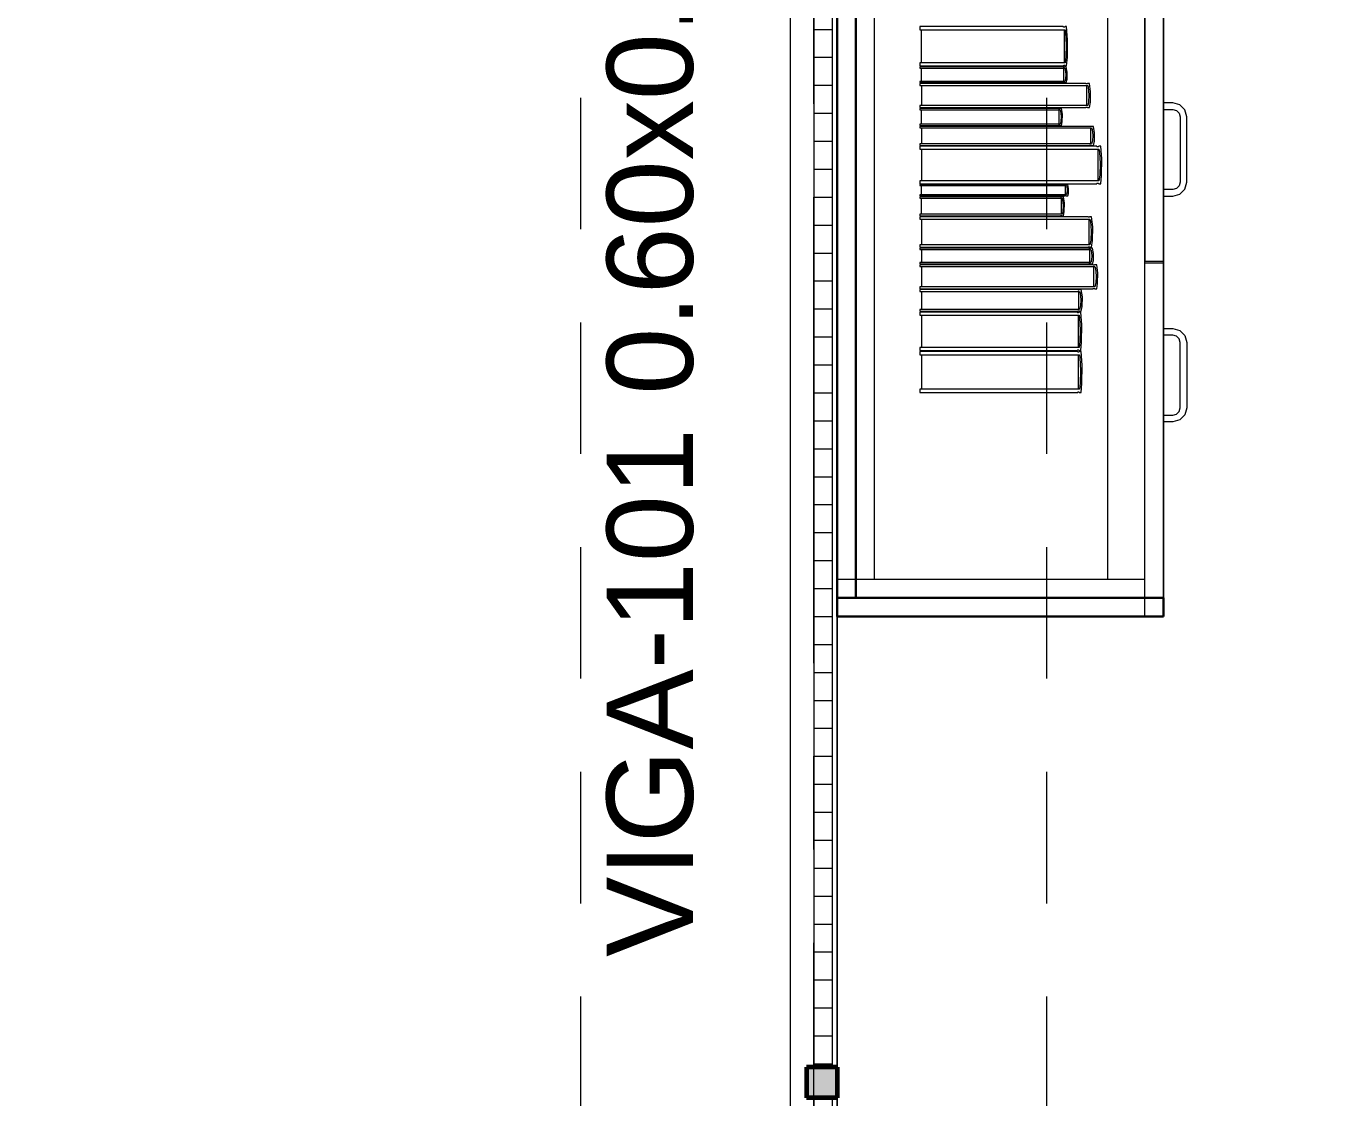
# Model space of a CAD drawing. Header units: inches. Extents: x -19 to 5698, y -728 to 92.
# Drawn here: x 121.975 to 123.377, y 36.984 to 38.133 of the extents above; entities that cross this region are included whole.
import ezdxf

# ---------------------------------------------------------------- set-up
doc = ezdxf.new("R2010")
doc.units = ezdxf.units.IN
doc.header["$MEASUREMENT"] = 0
doc.set_wipeout_variables(frame=1)
for name, pattern in [('Hidden Line', [0.195611, 0.141111, -0.0545]), ('Punto & Raya', [0.65, 0.5, -0.075, 0, -0.075]), ('Wipeout_Contour', [1, 0, -1])]:
    doc.linetypes.add(name, pattern=pattern)
for name, color, linetype in [('02 _ ARQ _ ALB _ Ejes Generales', 251, 'Continuous'), ('02 _ ARQ _ ZON _ Espacio.3D', 7, 'Continuous'), ('08 _ STR _ EXT _ 09 Vigas', 251, 'Continuous'), ('Acabado - Muros', 7, 'Continuous'), ('Interior - Mobiliario', 7, 'Continuous'), ('Notas - Etiquetas', 7, 'Continuous')]:
    doc.layers.add(name, color=color, linetype=linetype)
doc.styles.add('Estilo_Generado_4', font='swisse.ttf')
pattern_1 = [(0, (92.500015, 6e-09), (0, 0.030000001), [])]

msp = doc.modelspace()

# ---------------------------------------------------------------- linework, layer by layer
at = {"layer": '02 _ ARQ _ ZON _ Espacio.3D', "color": 254, "linetype": 'Continuous', "lineweight": 0, "flags": 128}
for points in [[(108.57, 31.0002), (112.57, 31.0001), (112.57, 29.6999), (115.57, 29.7), (115.57, 30.8002), (116.07, 30.8001), (116.07, 30.2), (116.67, 30.1999), (116.67, 29.7), (122.57, 29.7), (122.57, 30.2), (122.57, 30.6), (122.812, 30.6), (122.812, 39), (122.57, 39), (122.57, 39.75), (116.07, 39.75), (116.07, 39.65), (116.07, 39), (115.57, 39), (115.57, 39.4), (109.07, 39.4), (109.0699, 39), (108.5699, 39)], [(126.5479, 39.4), (123.07, 39.4), (123.07, 39), (122.845, 39), (122.845, 30.6), (123.07, 30.6), (123.07, 30.1999), (123.07, 29.75), (129.57, 29.75)]]:
    msp.add_lwpolyline(points, dxfattribs=at)
at = {"layer": '08 _ STR _ EXT _ 09 Vigas', "color": 251, "linetype": 'Hidden Line', "lineweight": 13, "true_color": 0x636466}
msp.add_line((122.57, 30.2), (122.57, 39.4), dxfattribs=at)
at = {"layer": 'Interior - Mobiliario', "color": 175, "linetype": 'Continuous', "lineweight": 13}
for p, q in [((122.865, 38.98), (122.865, 37.52)), ((123.175, 37.52), (123.175, 38.98)), ((122.885, 37.54), (122.885, 38.96)), ((123.135, 38.96), (123.135, 37.54)), ((123.175, 37.54), (123.175, 38.96)), ((123.175, 38.24), (123.175, 37.881)), ((123.195, 38.24), (123.195, 37.881)), ((123.0876, 38.133), (122.9337, 38.133)), ((122.9337, 38.133), (122.9337, 38.1296)), ((122.9337, 38.1296), (123.0895, 38.1296)), ((122.9352, 38.1296), (122.9352, 38.0941)), ((123.0877, 38.1328), (123.0876, 38.133)), ((123.0879, 38.1325), (123.0877, 38.1328)), ((123.0881, 38.1324), (123.0879, 38.1325)), ((123.0884, 38.1323), (123.0881, 38.1324)), ((123.0886, 38.1323), (123.0884, 38.1323)), ((123.0888, 38.1323), (123.0886, 38.1323)), ((123.0887, 38.0941), (123.0887, 38.1296)), ((123.089, 38.1325), (123.0888, 38.1323)), ((123.0892, 38.1327), (123.089, 38.1325)), ((123.0894, 38.133), (123.0892, 38.1327)), ((123.0911, 38.133), (123.0894, 38.133)), ((123.0895, 38.1296), (123.09, 38.1264)), ((123.09, 38.1264), (123.0906, 38.1134)), ((123.0921, 38.1189), (123.0911, 38.133)), ((123.0906, 38.1134), (123.0902, 38.1005)), ((123.092, 38.1), (123.0921, 38.1189)), ((123.0895, 38.0941), (122.9337, 38.0941)), ((122.9337, 38.0941), (122.9337, 38.0908)), ((123.0902, 38.1005), (123.0895, 38.0941)), ((123.0911, 38.0908), (123.092, 38.1)), ((122.9337, 38.0908), (123.0876, 38.0908)), ((123.0873, 38.0898), (122.9337, 38.0898)), ((122.9337, 38.0898), (122.9337, 38.0884)), ((122.9337, 38.0884), (123.0891, 38.0884)), ((122.9352, 38.0884), (122.9352, 38.0741)), ((123.0873, 38.0897), (123.0873, 38.0898)), ((123.0875, 38.0896), (123.0873, 38.0897)), ((123.0878, 38.0895), (123.0875, 38.0896)), ((123.0876, 38.0908), (123.0878, 38.091)), ((123.0878, 38.091), (123.088, 38.0912)), ((123.088, 38.0895), (123.0878, 38.0895)), ((123.088, 38.0912), (123.0882, 38.0914)), ((123.0882, 38.0895), (123.088, 38.0895)), ((123.0882, 38.0914), (123.0884, 38.0915)), ((123.0884, 38.0895), (123.0882, 38.0895)), ((123.0883, 38.0741), (123.0883, 38.0884)), ((123.0884, 38.0915), (123.0886, 38.0915)), ((123.0887, 38.0896), (123.0884, 38.0895)), ((123.0886, 38.0915), (123.0889, 38.0914)), ((123.0889, 38.0897), (123.0887, 38.0896)), ((123.0889, 38.0914), (123.0891, 38.0912)), ((123.089, 38.0898), (123.0889, 38.0897)), ((123.0907, 38.0898), (123.089, 38.0898)), ((123.0891, 38.0912), (123.0893, 38.0909)), ((123.0891, 38.0884), (123.0896, 38.0871)), ((123.0893, 38.0909), (123.0894, 38.0908)), ((123.0894, 38.0908), (123.0911, 38.0908)), ((123.0896, 38.0871), (123.0903, 38.0819)), ((123.0903, 38.0819), (123.0899, 38.0767)), ((123.0918, 38.0841), (123.0907, 38.0898)), ((123.0916, 38.0765), (123.0918, 38.0841)), ((123.0891, 38.0741), (122.9337, 38.0741)), ((122.9337, 38.0741), (122.9337, 38.0728)), ((122.9337, 38.0728), (123.0873, 38.0728)), ((123.1116, 38.0718), (122.9337, 38.0718)), ((122.9337, 38.0718), (122.9337, 38.0697)), ((122.9337, 38.0697), (123.1138, 38.0697)), ((122.9355, 38.0697), (122.9355, 38.0482)), ((123.0873, 38.0728), (123.0874, 38.0729)), ((123.0874, 38.0729), (123.0876, 38.073)), ((123.0876, 38.073), (123.0878, 38.073)), ((123.0878, 38.073), (123.088, 38.0731)), ((123.088, 38.0731), (123.0883, 38.0731)), ((123.0883, 38.0731), (123.0885, 38.073)), ((123.0885, 38.073), (123.0887, 38.073)), ((123.0887, 38.073), (123.0889, 38.0728)), ((123.0889, 38.0728), (123.089, 38.0728)), ((123.089, 38.0728), (123.0907, 38.0728)), ((123.0899, 38.0767), (123.0891, 38.0741)), ((123.0907, 38.0728), (123.0916, 38.0765)), ((123.1117, 38.0717), (123.1116, 38.0718)), ((123.112, 38.0715), (123.1117, 38.0717)), ((123.1122, 38.0714), (123.112, 38.0715)), ((123.1125, 38.0714), (123.1122, 38.0714)), ((123.1128, 38.0714), (123.1125, 38.0714)), ((123.113, 38.0714), (123.1128, 38.0714)), ((123.1129, 38.0482), (123.1129, 38.0697)), ((123.1133, 38.0715), (123.113, 38.0714)), ((123.1135, 38.0716), (123.1133, 38.0715)), ((123.1137, 38.0718), (123.1135, 38.0716)), ((123.1156, 38.0718), (123.1137, 38.0718)), ((123.1138, 38.0697), (123.1144, 38.0678)), ((123.1144, 38.0678), (123.1151, 38.0599)), ((123.1169, 38.0632), (123.1156, 38.0718)), ((123.1147, 38.052), (123.1138, 38.0482)), ((123.1151, 38.0599), (123.1147, 38.052)), ((123.1156, 38.0461), (123.1166, 38.0518)), ((123.1166, 38.0518), (123.1169, 38.0632)), ((123.1138, 38.0482), (122.9337, 38.0482)), ((122.9337, 38.0482), (122.9337, 38.0461)), ((122.9337, 38.0461), (123.1116, 38.0461)), ((123.0823, 38.0451), (122.9337, 38.0451)), ((122.9337, 38.0451), (122.9337, 38.0437)), ((122.9337, 38.0437), (123.0841, 38.0437)), ((122.9352, 38.0437), (122.9352, 38.0284)), ((123.0824, 38.0451), (123.0823, 38.0451)), ((123.0825, 38.0449), (123.0824, 38.0451)), ((123.0828, 38.0449), (123.0825, 38.0449)), ((123.083, 38.0448), (123.0828, 38.0449)), ((123.0832, 38.0448), (123.083, 38.0448)), ((123.0834, 38.0449), (123.0832, 38.0448)), ((123.0833, 38.0284), (123.0833, 38.0437)), ((123.0836, 38.0449), (123.0834, 38.0449)), ((123.0838, 38.045), (123.0836, 38.0449)), ((123.084, 38.0451), (123.0838, 38.045)), ((123.0856, 38.0451), (123.084, 38.0451)), ((123.0841, 38.0437), (123.0845, 38.0423)), ((123.0845, 38.0423), (123.0852, 38.0367)), ((123.0866, 38.0391), (123.0856, 38.0451)), ((123.0864, 38.0309), (123.0866, 38.0391)), ((123.1116, 38.0461), (123.1118, 38.0463)), ((123.1118, 38.0463), (123.112, 38.0464)), ((123.112, 38.0464), (123.1123, 38.0465)), ((123.1123, 38.0465), (123.1125, 38.0466)), ((123.1125, 38.0466), (123.1128, 38.0466)), ((123.1128, 38.0466), (123.1131, 38.0465)), ((123.1131, 38.0465), (123.1133, 38.0464)), ((123.1133, 38.0464), (123.1136, 38.0462)), ((123.1136, 38.0462), (123.1137, 38.0461)), ((123.1137, 38.0461), (123.1156, 38.0461)), ((123.205, 38.051), (123.195, 38.051)), ((123.195, 38.051), (123.195, 38.044)), ((123.195, 38.044), (123.205, 38.044)), ((123.2125, 38.049), (123.205, 38.051)), ((123.205, 38.044), (123.209, 38.0429)), ((123.209, 38.0429), (123.2119, 38.04)), ((123.2119, 38.04), (123.213, 38.036)), ((123.218, 38.0435), (123.2125, 38.049)), ((123.22, 38.036), (123.218, 38.0435)), ((123.0841, 38.0284), (122.9337, 38.0284)), ((122.9337, 38.0284), (122.9337, 38.0269)), ((122.9337, 38.0269), (123.0823, 38.0269)), ((123.1158, 38.0259), (122.9337, 38.0259)), ((122.9337, 38.0259), (122.9337, 38.0243)), ((122.9337, 38.0243), (123.118, 38.0243)), ((122.9355, 38.0243), (122.9355, 38.0071)), ((123.0823, 38.0269), (123.0824, 38.027)), ((123.0824, 38.027), (123.0826, 38.0271)), ((123.0826, 38.0271), (123.0828, 38.0272)), ((123.0828, 38.0272), (123.083, 38.0272)), ((123.083, 38.0272), (123.0832, 38.0272)), ((123.0832, 38.0272), (123.0835, 38.0272)), ((123.0835, 38.0272), (123.0837, 38.0271)), ((123.0837, 38.0271), (123.0839, 38.027)), ((123.0839, 38.027), (123.084, 38.0269)), ((123.084, 38.0269), (123.0856, 38.0269)), ((123.0848, 38.0311), (123.0841, 38.0284)), ((123.0852, 38.0367), (123.0848, 38.0311)), ((123.0856, 38.0269), (123.0864, 38.0309)), ((123.1159, 38.0259), (123.1158, 38.0259)), ((123.1161, 38.0257), (123.1159, 38.0259)), ((123.1164, 38.0256), (123.1161, 38.0257)), ((123.1167, 38.0256), (123.1164, 38.0256)), ((123.1169, 38.0256), (123.1167, 38.0256)), ((123.1172, 38.0256), (123.1169, 38.0256)), ((123.1171, 38.0071), (123.1171, 38.0243)), ((123.1175, 38.0257), (123.1172, 38.0256)), ((123.1177, 38.0258), (123.1175, 38.0257)), ((123.1179, 38.0259), (123.1177, 38.0258)), ((123.1199, 38.0259), (123.1179, 38.0259)), ((123.118, 38.0243), (123.1186, 38.0227)), ((123.1211, 38.0191), (123.1199, 38.0259)), ((123.213, 38.036), (123.213, 37.966)), ((123.22, 37.966), (123.22, 38.036)), ((123.1189, 38.0102), (123.118, 38.0071)), ((123.1186, 38.0227), (123.1194, 38.0165)), ((123.1194, 38.0165), (123.1189, 38.0102)), ((123.1199, 38.0055), (123.1209, 38.01)), ((123.1209, 38.01), (123.1211, 38.0191)), ((123.118, 38.0071), (122.9337, 38.0071)), ((122.9337, 38.0071), (122.9337, 38.0055)), ((122.9337, 38.0055), (123.1158, 38.0055)), ((123.1234, 38.0045), (122.9337, 38.0045)), ((122.9337, 38.0045), (122.9337, 38.0013)), ((122.9337, 38.0013), (123.1257, 38.0013)), ((122.9356, 38.0013), (122.9356, 37.9676)), ((123.1158, 38.0055), (123.116, 38.0056)), ((123.116, 38.0056), (123.1162, 38.0057)), ((123.1162, 38.0057), (123.1165, 38.0058)), ((123.1165, 38.0058), (123.1167, 38.0058)), ((123.1167, 38.0058), (123.117, 38.0058)), ((123.117, 38.0058), (123.1173, 38.0058)), ((123.1173, 38.0058), (123.1175, 38.0057)), ((123.1175, 38.0057), (123.1178, 38.0056)), ((123.1178, 38.0056), (123.1179, 38.0055)), ((123.1179, 38.0055), (123.1199, 38.0055)), ((123.1235, 38.0043), (123.1234, 38.0045)), ((123.1238, 38.0041), (123.1235, 38.0043)), ((123.124, 38.0039), (123.1238, 38.0041)), ((123.1243, 38.0038), (123.124, 38.0039)), ((123.1246, 38.0038), (123.1243, 38.0038)), ((123.1249, 38.0039), (123.1246, 38.0038)), ((123.1248, 37.9676), (123.1248, 38.0013)), ((123.1251, 38.004), (123.1249, 38.0039)), ((123.1254, 38.0043), (123.1251, 38.004)), ((123.1256, 38.0045), (123.1254, 38.0043)), ((123.1277, 38.0045), (123.1256, 38.0045)), ((123.1257, 38.0013), (123.1263, 37.9982)), ((123.1263, 37.9982), (123.1271, 37.986)), ((123.129, 37.9911), (123.1277, 38.0045)), ((123.1271, 37.986), (123.1266, 37.9736)), ((123.1287, 37.9732), (123.129, 37.9911)), ((123.1257, 37.9676), (122.9337, 37.9676)), ((122.9337, 37.9676), (122.9337, 37.9644)), ((123.1266, 37.9736), (123.1257, 37.9676)), ((123.1277, 37.9644), (123.1287, 37.9732)), ((122.9337, 37.9644), (123.1234, 37.9644)), ((123.0888, 37.9634), (122.9337, 37.9634)), ((122.9337, 37.9634), (122.9337, 37.9625)), ((122.9337, 37.9625), (123.0907, 37.9625)), ((122.9352, 37.9625), (122.9352, 37.9524)), ((123.0889, 37.9634), (123.0888, 37.9634)), ((123.0891, 37.9633), (123.0889, 37.9634)), ((123.0893, 37.9633), (123.0891, 37.9633)), ((123.0895, 37.9632), (123.0893, 37.9633)), ((123.0898, 37.9632), (123.0895, 37.9632)), ((123.09, 37.9633), (123.0898, 37.9632)), ((123.0899, 37.9524), (123.0899, 37.9625)), ((123.0902, 37.9633), (123.09, 37.9633)), ((123.0904, 37.9634), (123.0902, 37.9633)), ((123.0906, 37.9634), (123.0904, 37.9634)), ((123.0923, 37.9634), (123.0906, 37.9634)), ((123.0907, 37.9625), (123.0912, 37.9616)), ((123.0914, 37.9542), (123.0907, 37.9524)), ((123.0912, 37.9616), (123.0918, 37.9579)), ((123.0918, 37.9579), (123.0914, 37.9542)), ((123.0933, 37.9594), (123.0923, 37.9634)), ((123.0923, 37.9514), (123.0931, 37.954)), ((123.0931, 37.954), (123.0933, 37.9594)), ((123.1234, 37.9644), (123.1236, 37.9646)), ((123.1236, 37.9646), (123.1238, 37.9649)), ((123.1238, 37.9649), (123.1241, 37.965)), ((123.1241, 37.965), (123.1244, 37.9651)), ((123.1244, 37.9651), (123.1247, 37.9651)), ((123.1247, 37.9651), (123.1249, 37.965)), ((123.1249, 37.965), (123.1252, 37.9648)), ((123.1252, 37.9648), (123.1254, 37.9646)), ((123.1254, 37.9646), (123.1256, 37.9644)), ((123.1256, 37.9644), (123.1277, 37.9644)), ((123.195, 37.958), (123.195, 37.951)), ((123.205, 37.958), (123.195, 37.958)), ((123.209, 37.9591), (123.205, 37.958)), ((123.205, 37.951), (123.2125, 37.953)), ((123.2119, 37.962), (123.209, 37.9591)), ((123.213, 37.966), (123.2119, 37.962)), ((123.2125, 37.953), (123.218, 37.9585)), ((123.218, 37.9585), (123.22, 37.966)), ((123.0907, 37.9524), (122.9337, 37.9524)), ((122.9337, 37.9524), (122.9337, 37.9514)), ((122.9337, 37.9514), (123.0888, 37.9514)), ((123.0844, 37.9504), (122.9337, 37.9504)), ((122.9337, 37.9504), (122.9337, 37.9488)), ((122.9337, 37.9488), (123.0862, 37.9488)), ((122.9352, 37.9488), (122.9352, 37.9316)), ((123.0845, 37.9503), (123.0844, 37.9504)), ((123.0847, 37.9502), (123.0845, 37.9503)), ((123.0849, 37.9501), (123.0847, 37.9502)), ((123.0851, 37.9501), (123.0849, 37.9501)), ((123.0853, 37.9501), (123.0851, 37.9501)), ((123.0855, 37.9501), (123.0853, 37.9501)), ((123.0858, 37.9502), (123.0855, 37.9501)), ((123.0855, 37.9316), (123.0855, 37.9488)), ((123.086, 37.9503), (123.0858, 37.9502)), ((123.0861, 37.9504), (123.086, 37.9503)), ((123.0878, 37.9504), (123.0861, 37.9504)), ((123.0862, 37.9488), (123.0867, 37.9472)), ((123.0867, 37.9472), (123.0873, 37.941)), ((123.0873, 37.941), (123.0869, 37.9347)), ((123.0888, 37.9436), (123.0878, 37.9504)), ((123.0886, 37.9345), (123.0888, 37.9436)), ((123.0888, 37.9514), (123.0889, 37.9515)), ((123.0889, 37.9515), (123.0891, 37.9515)), ((123.0891, 37.9515), (123.0894, 37.9516)), ((123.0894, 37.9516), (123.0896, 37.9516)), ((123.0896, 37.9516), (123.0898, 37.9516)), ((123.0898, 37.9516), (123.09, 37.9516)), ((123.09, 37.9516), (123.0903, 37.9515)), ((123.0903, 37.9515), (123.0905, 37.9514)), ((123.0905, 37.9514), (123.0906, 37.9514)), ((123.0906, 37.9514), (123.0923, 37.9514)), ((123.195, 37.951), (123.205, 37.951)), ((123.0862, 37.9316), (122.9337, 37.9316)), ((122.9337, 37.9316), (122.9337, 37.93)), ((122.9337, 37.93), (123.0844, 37.93)), ((123.1139, 37.929), (122.9337, 37.929)), ((122.9337, 37.929), (122.9337, 37.9264)), ((122.9337, 37.9264), (123.1161, 37.9264)), ((122.9355, 37.9264), (122.9355, 37.8988)), ((123.0844, 37.93), (123.0845, 37.9301)), ((123.0845, 37.9301), (123.0847, 37.9302)), ((123.0847, 37.9302), (123.0849, 37.9303)), ((123.0849, 37.9303), (123.0851, 37.9304)), ((123.0851, 37.9304), (123.0854, 37.9304)), ((123.0854, 37.9304), (123.0856, 37.9303)), ((123.0856, 37.9303), (123.0858, 37.9302)), ((123.0858, 37.9302), (123.086, 37.9301)), ((123.086, 37.9301), (123.0861, 37.93)), ((123.0861, 37.93), (123.0878, 37.93)), ((123.0869, 37.9347), (123.0862, 37.9316)), ((123.0878, 37.93), (123.0886, 37.9345)), ((123.114, 37.9289), (123.1139, 37.929)), ((123.1143, 37.9287), (123.114, 37.9289)), ((123.1145, 37.9286), (123.1143, 37.9287)), ((123.1148, 37.9285), (123.1145, 37.9286)), ((123.1151, 37.9285), (123.1148, 37.9285)), ((123.1153, 37.9285), (123.1151, 37.9285)), ((123.1152, 37.8988), (123.1152, 37.9264)), ((123.1156, 37.9287), (123.1153, 37.9285)), ((123.1158, 37.9288), (123.1156, 37.9287)), ((123.116, 37.929), (123.1158, 37.9288)), ((123.118, 37.929), (123.116, 37.929)), ((123.1161, 37.9264), (123.1167, 37.9239)), ((123.1192, 37.9181), (123.118, 37.929)), ((123.1167, 37.9239), (123.1175, 37.9138)), ((123.1175, 37.9138), (123.117, 37.9038)), ((123.119, 37.9034), (123.1192, 37.9181)), ((123.1161, 37.8988), (122.9337, 37.8988)), ((122.9337, 37.8988), (122.9337, 37.8962)), ((123.117, 37.9038), (123.1161, 37.8988)), ((123.118, 37.8962), (123.119, 37.9034)), ((122.9337, 37.8962), (123.1139, 37.8962)), ((123.1147, 37.8952), (122.9337, 37.8952)), ((122.9337, 37.8952), (122.9337, 37.8939)), ((122.9337, 37.8939), (123.117, 37.8939)), ((122.9355, 37.8939), (122.9355, 37.8798)), ((123.1139, 37.8962), (123.1141, 37.8964)), ((123.1141, 37.8964), (123.1143, 37.8966)), ((123.1143, 37.8966), (123.1146, 37.8967)), ((123.1146, 37.8967), (123.1149, 37.8968)), ((123.1148, 37.8952), (123.1147, 37.8952)), ((123.1151, 37.8951), (123.1148, 37.8952)), ((123.1149, 37.8968), (123.1151, 37.8968)), ((123.1151, 37.8968), (123.1154, 37.8967)), ((123.1153, 37.895), (123.1151, 37.8951)), ((123.1156, 37.8949), (123.1153, 37.895)), ((123.1154, 37.8967), (123.1157, 37.8965)), ((123.1159, 37.8949), (123.1156, 37.8949)), ((123.1157, 37.8965), (123.1159, 37.8963)), ((123.1159, 37.8963), (123.116, 37.8962)), ((123.1161, 37.895), (123.1159, 37.8949)), ((123.116, 37.8962), (123.118, 37.8962)), ((123.116, 37.8798), (123.116, 37.8939)), ((123.1164, 37.895), (123.1161, 37.895)), ((123.1166, 37.8951), (123.1164, 37.895)), ((123.1168, 37.8952), (123.1166, 37.8951)), ((123.1188, 37.8952), (123.1168, 37.8952)), ((123.117, 37.8939), (123.1175, 37.8926)), ((123.1175, 37.8926), (123.1183, 37.8875)), ((123.1183, 37.8875), (123.1178, 37.8823)), ((123.1201, 37.8896), (123.1188, 37.8952)), ((123.1198, 37.8821), (123.1201, 37.8896)), ((123.117, 37.8798), (122.9337, 37.8798)), ((122.9337, 37.8798), (122.9337, 37.8785)), ((122.9337, 37.8785), (123.1147, 37.8785)), ((123.1192, 37.8775), (122.9337, 37.8775)), ((122.9337, 37.8775), (122.9337, 37.8754)), ((122.9337, 37.8754), (123.1215, 37.8754)), ((122.9355, 37.8754), (122.9355, 37.8538)), ((123.1147, 37.8785), (123.1149, 37.8785)), ((123.1149, 37.8785), (123.1151, 37.8786)), ((123.1151, 37.8786), (123.1154, 37.8787)), ((123.1154, 37.8787), (123.1157, 37.8787)), ((123.1157, 37.8787), (123.1159, 37.8787)), ((123.1159, 37.8787), (123.1162, 37.8787)), ((123.1162, 37.8787), (123.1165, 37.8786)), ((123.1165, 37.8786), (123.1167, 37.8785)), ((123.1167, 37.8785), (123.1168, 37.8785)), ((123.1168, 37.8785), (123.1188, 37.8785)), ((123.1178, 37.8823), (123.117, 37.8798)), ((123.1188, 37.8785), (123.1198, 37.8821)), ((123.1193, 37.8774), (123.1192, 37.8775)), ((123.1195, 37.8772), (123.1193, 37.8774)), ((123.1198, 37.8771), (123.1195, 37.8772)), ((123.1201, 37.877), (123.1198, 37.8771)), ((123.1203, 37.877), (123.1201, 37.877)), ((123.1206, 37.8771), (123.1203, 37.877)), ((123.1205, 37.8538), (123.1205, 37.8754)), ((123.1209, 37.8772), (123.1206, 37.8771)), ((123.1211, 37.8773), (123.1209, 37.8772)), ((123.1213, 37.8775), (123.1211, 37.8773)), ((123.1234, 37.8775), (123.1213, 37.8775)), ((123.1215, 37.8754), (123.122, 37.8734)), ((123.122, 37.8734), (123.1228, 37.8655)), ((123.1246, 37.8689), (123.1234, 37.8775)), ((123.1244, 37.8574), (123.1246, 37.8689)), ((123.195, 37.881), (123.175, 37.881)), ((123.195, 37.879), (123.175, 37.879)), ((123.1223, 37.8576), (123.1215, 37.8538)), ((123.1228, 37.8655), (123.1223, 37.8576)), ((123.1234, 37.8517), (123.1244, 37.8574)), ((123.1215, 37.8538), (122.9337, 37.8538)), ((122.9337, 37.8538), (122.9337, 37.8517)), ((122.9337, 37.8517), (123.1192, 37.8517)), ((123.1031, 37.8507), (122.9337, 37.8507)), ((122.9337, 37.8507), (122.9337, 37.8489)), ((122.9337, 37.8489), (123.1051, 37.8489)), ((122.9354, 37.8489), (122.9354, 37.8295)), ((123.1032, 37.8506), (123.1031, 37.8507)), ((123.1034, 37.8505), (123.1032, 37.8506)), ((123.1036, 37.8504), (123.1034, 37.8505)), ((123.1039, 37.8503), (123.1036, 37.8504)), ((123.1041, 37.8503), (123.1039, 37.8503)), ((123.1044, 37.8504), (123.1041, 37.8503)), ((123.1043, 37.8295), (123.1043, 37.8489)), ((123.1046, 37.8505), (123.1044, 37.8504)), ((123.1048, 37.8506), (123.1046, 37.8505)), ((123.105, 37.8507), (123.1048, 37.8506)), ((123.1069, 37.8507), (123.105, 37.8507)), ((123.1051, 37.8489), (123.1056, 37.8471)), ((123.1056, 37.8471), (123.1064, 37.84)), ((123.108, 37.843), (123.1069, 37.8507)), ((123.1078, 37.8327), (123.108, 37.843)), ((123.1192, 37.8517), (123.1193, 37.8518)), ((123.1193, 37.8518), (123.1196, 37.852)), ((123.1196, 37.852), (123.1199, 37.8521)), ((123.1199, 37.8521), (123.1201, 37.8521)), ((123.1201, 37.8521), (123.1204, 37.8521)), ((123.1204, 37.8521), (123.1207, 37.8521)), ((123.1207, 37.8521), (123.1209, 37.852)), ((123.1209, 37.852), (123.1212, 37.8518)), ((123.1212, 37.8518), (123.1213, 37.8517)), ((123.1213, 37.8517), (123.1234, 37.8517)), ((123.1051, 37.8295), (122.9337, 37.8295)), ((122.9337, 37.8295), (122.9337, 37.8276)), ((122.9337, 37.8276), (123.1031, 37.8276)), ((123.1031, 37.8276), (123.1032, 37.8277)), ((123.1032, 37.8277), (123.1034, 37.8279)), ((123.1034, 37.8279), (123.1037, 37.828)), ((123.1037, 37.828), (123.1039, 37.828)), ((123.1039, 37.828), (123.1042, 37.828)), ((123.1042, 37.828), (123.1044, 37.8279)), ((123.1044, 37.8279), (123.1047, 37.8278)), ((123.1047, 37.8278), (123.1049, 37.8277)), ((123.1049, 37.8277), (123.105, 37.8276)), ((123.105, 37.8276), (123.1069, 37.8276)), ((123.1059, 37.8329), (123.1051, 37.8295)), ((123.1064, 37.84), (123.1059, 37.8329)), ((123.1069, 37.8276), (123.1078, 37.8327)), ((123.1025, 37.8266), (122.9337, 37.8266)), ((122.9337, 37.8266), (122.9337, 37.8233)), ((122.9337, 37.8233), (123.1045, 37.8233)), ((122.9354, 37.8233), (122.9354, 37.7888)), ((123.1026, 37.8265), (123.1025, 37.8266)), ((123.1028, 37.8262), (123.1026, 37.8265)), ((123.103, 37.826), (123.1028, 37.8262)), ((123.1033, 37.8259), (123.103, 37.826)), ((123.1035, 37.8259), (123.1033, 37.8259)), ((123.1038, 37.826), (123.1035, 37.8259)), ((123.1037, 37.7888), (123.1037, 37.8233)), ((123.104, 37.8262), (123.1038, 37.826)), ((123.1043, 37.8264), (123.104, 37.8262)), ((123.1044, 37.8266), (123.1043, 37.8264)), ((123.1063, 37.8266), (123.1044, 37.8266)), ((123.1045, 37.8233), (123.1051, 37.8202)), ((123.1051, 37.8202), (123.1058, 37.8076)), ((123.1074, 37.8129), (123.1063, 37.8266)), ((123.1072, 37.7945), (123.1074, 37.8129)), ((123.1058, 37.8076), (123.1053, 37.7949)), ((123.195, 37.809), (123.205, 37.809)), ((123.195, 37.802), (123.195, 37.809)), ((123.205, 37.802), (123.195, 37.802)), ((123.205, 37.809), (123.2125, 37.807)), ((123.209, 37.8009), (123.205, 37.802)), ((123.2119, 37.798), (123.209, 37.8009)), ((123.2125, 37.807), (123.218, 37.8015)), ((123.218, 37.8015), (123.22, 37.794)), ((123.1045, 37.7888), (122.9337, 37.7888)), ((122.9337, 37.7888), (122.9337, 37.7855)), ((122.9337, 37.7855), (123.1025, 37.7855)), ((123.1025, 37.7855), (123.1026, 37.7857)), ((123.1026, 37.7857), (123.1028, 37.7859)), ((123.1028, 37.7859), (123.1031, 37.7861)), ((123.1031, 37.7861), (123.1033, 37.7861)), ((123.1033, 37.7861), (123.1036, 37.7861)), ((123.1036, 37.7861), (123.1038, 37.786)), ((123.1038, 37.786), (123.1041, 37.7859)), ((123.1041, 37.7859), (123.1043, 37.7856)), ((123.1043, 37.7856), (123.1044, 37.7855)), ((123.1044, 37.7855), (123.1063, 37.7855)), ((123.1053, 37.7949), (123.1045, 37.7888)), ((123.1063, 37.7855), (123.1072, 37.7945)), ((123.213, 37.794), (123.2119, 37.798)), ((123.213, 37.724), (123.213, 37.794)), ((123.22, 37.794), (123.22, 37.724)), ((123.1028, 37.7845), (122.9337, 37.7845)), ((122.9337, 37.7845), (122.9337, 37.7809)), ((122.9337, 37.7809), (123.1049, 37.7809)), ((122.9354, 37.7809), (122.9354, 37.7438)), ((123.1029, 37.7843), (123.1028, 37.7845)), ((123.1031, 37.784), (123.1029, 37.7843)), ((123.1034, 37.7838), (123.1031, 37.784)), ((123.1036, 37.7837), (123.1034, 37.7838)), ((123.1039, 37.7837), (123.1036, 37.7837)), ((123.1041, 37.7838), (123.1039, 37.7837)), ((123.104, 37.7438), (123.104, 37.7809)), ((123.1044, 37.784), (123.1041, 37.7838)), ((123.1046, 37.7842), (123.1044, 37.784)), ((123.1047, 37.7845), (123.1046, 37.7842)), ((123.1066, 37.7845), (123.1047, 37.7845)), ((123.1049, 37.7809), (123.1054, 37.7776)), ((123.1054, 37.7776), (123.1061, 37.764)), ((123.1078, 37.7697), (123.1066, 37.7845)), ((123.1061, 37.764), (123.1057, 37.7504)), ((123.1076, 37.75), (123.1078, 37.7697)), ((123.1049, 37.7438), (122.9337, 37.7438)), ((122.9337, 37.7438), (122.9337, 37.7403)), ((123.1057, 37.7504), (123.1049, 37.7438)), ((123.1066, 37.7403), (123.1076, 37.75)), ((122.9337, 37.7403), (123.1028, 37.7403)), ((123.1028, 37.7403), (123.103, 37.7405)), ((123.103, 37.7405), (123.1032, 37.7408)), ((123.1032, 37.7408), (123.1034, 37.7409)), ((123.1034, 37.7409), (123.1037, 37.741)), ((123.1037, 37.741), (123.1039, 37.741)), ((123.1039, 37.741), (123.1042, 37.7409)), ((123.1042, 37.7409), (123.1044, 37.7407)), ((123.1044, 37.7407), (123.1046, 37.7404)), ((123.1046, 37.7404), (123.1047, 37.7403)), ((123.1047, 37.7403), (123.1066, 37.7403)), ((123.195, 37.716), (123.205, 37.716)), ((123.195, 37.709), (123.195, 37.716)), ((123.205, 37.716), (123.209, 37.7171)), ((123.209, 37.7171), (123.2119, 37.72)), ((123.2119, 37.72), (123.213, 37.724)), ((123.218, 37.7165), (123.2125, 37.711)), ((123.22, 37.724), (123.218, 37.7165)), ((123.205, 37.709), (123.195, 37.709)), ((123.2125, 37.711), (123.205, 37.709)), ((122.885, 37.54), (123.135, 37.54)), ((123.135, 37.54), (123.175, 37.54)), ((122.865, 37.52), (123.175, 37.52))]:
    msp.add_line(p, q, dxfattribs=at)

# ---------------------------------------------------------------- texts
at = {"layer": 'Notas - Etiquetas', "color": 171, "linetype": 'Continuous', "lineweight": 13, "insert": (122.5976, 37.1347), "char_height": 0.0925, "attachment_point": 1, "rotation": 90, "style": 'Estilo_Generado_4'}
msp.add_mtext('\\A1;{\\pql;\\fSwis721 Ex BT|b0|i0|c0|p34;VIGA-101\\fSwis721 Ex BT|b0|i0|c0|p34; \\fSwis721 Ex BT|b0|i0|c0|p34;0.60\\fSwis721 Ex BT|b0|i0|c0|p34;x\\fSwis721 Ex BT|b0|i0|c0|p34;0.50\\fSwis721 Ex BT|b0|i0|c0|p34;m}', dxfattribs=at)

# ---------------------------------------------------------------- next in the draw order: wipeouts: each hides what was drawn before it
at = {"color": 254, "linetype": 'Wipeout_Contour', "lineweight": 0, "ltscale": 5011.355356}
msp.add_wipeout([(122.795, 37), (122.795, 34.85), (122.845, 34.85), (122.845, 36.9835), (122.812, 36.9835), (122.812, 37)], dxfattribs=at).dxf.layer = 'Acabado - Muros'

# ---------------------------------------------------------------- next in the draw order: linework, layer by layer
at = {"layer": 'Acabado - Muros', "color": 251, "linetype": 'Continuous', "lineweight": 13, "flags": 128}
msp.add_lwpolyline([(122.845, 34.85), (122.845, 36.9835)], dxfattribs=at)

# ---------------------------------------------------------------- next in the draw order: wipeouts: each hides what was drawn before it
at = {"color": 254, "linetype": 'Wipeout_Contour', "lineweight": 0, "ltscale": 5011.628775}
msp.add_wipeout([(122.795, 38.9), (122.795, 37), (122.812, 37), (122.812, 37.0165), (122.845, 37.0165), (122.845, 38.9)], dxfattribs=at).dxf.layer = 'Acabado - Muros'

# ---------------------------------------------------------------- next in the draw order: linework, layer by layer
at = {"layer": 'Acabado - Muros', "color": 7, "linetype": 'Continuous', "lineweight": 60}
msp.add_line((122.812, 37.0165), (122.812, 36.9835), dxfattribs=at)
at = {"layer": 'Acabado - Muros', "color": 251, "linetype": 'Continuous', "lineweight": 13, "flags": 128}
for points in [[(122.795, 34.85), (122.795, 37), (122.795, 38.9)], [(122.845, 37.0165), (122.845, 38.9)]]:
    msp.add_lwpolyline(points, dxfattribs=at)

# ---------------------------------------------------------------- next in the draw order: wipeouts: each hides what was drawn before it
at = {"color": 254, "linetype": 'Wipeout_Contour', "lineweight": 0, "ltscale": 3340.649818}
msp.add_wipeout([(122.84, 36.9835), (122.82, 36.9835), (122.82, 34.85), (122.84, 34.85)], dxfattribs=at).dxf.layer = 'Acabado - Muros'

# ---------------------------------------------------------------- next in the draw order: hatches: boundary and pattern name
at = {"layer": 'Acabado - Muros', "linetype": 'Continuous', "lineweight": 0}
h = msp.add_hatch(dxfattribs=at)
h.set_pattern_fill('CONTRACHAPADO_0002', color=254, style=0, pattern_type=2)
h.set_pattern_definition(pattern_1)
h.paths.add_polyline_path([(122.84, 36.9835), (122.82, 36.9835), (122.82, 34.85), (122.84, 34.85)])

# ---------------------------------------------------------------- next in the draw order: linework, layer by layer
at = {"layer": 'Acabado - Muros', "color": 7, "linetype": 'Continuous', "lineweight": 60}
msp.add_line((122.845, 36.9835), (122.812, 36.9835), dxfattribs=at)
at = {"layer": 'Acabado - Muros', "color": 7, "linetype": 'Continuous', "lineweight": 13, "flags": 128}
msp.add_lwpolyline([(122.84, 36.9835), (122.82, 36.9835), (122.82, 34.85), (122.84, 34.85)], close=True, dxfattribs=at)

# ---------------------------------------------------------------- next in the draw order: wipeouts: each hides what was drawn before it
at = {"color": 254, "linetype": 'Wipeout_Contour', "lineweight": 0, "ltscale": 3341.01037}
msp.add_wipeout([(122.84, 38.9), (122.82, 38.9), (122.82, 37.0165), (122.84, 37.0165)], dxfattribs=at).dxf.layer = 'Acabado - Muros'

# ---------------------------------------------------------------- next in the draw order: hatches: boundary and pattern name
at = {"layer": 'Acabado - Muros', "linetype": 'Continuous', "lineweight": 0}
h = msp.add_hatch(dxfattribs=at)
h.set_pattern_fill('CONTRACHAPADO_0002', color=254, style=0, pattern_type=2)
h.set_pattern_definition(pattern_1)
h.paths.add_polyline_path([(122.84, 38.9), (122.82, 38.9), (122.82, 37.0165), (122.84, 37.0165)])
msp.add_hatch(color=254, dxfattribs=at).paths.add_polyline_path([(122.812, 37.0165), (122.812, 36.9835), (122.845, 36.9835), (122.845, 37.0165)])

# ---------------------------------------------------------------- next in the draw order: linework, layer by layer
at = {"layer": '02 _ ARQ _ ALB _ Ejes Generales', "color": 251, "linetype": 'Punto & Raya', "lineweight": 13, "true_color": 0x636466}
msp.add_line((122.82, 3.05), (122.82, 44.9), dxfattribs=at)
at = {"layer": 'Acabado - Muros', "color": 7, "linetype": 'Continuous', "lineweight": 60}
for q in [(122.812, 37.0165), (122.845, 36.9835)]:
    msp.add_line((122.845, 37.0165), q, dxfattribs=at)
at = {"layer": 'Acabado - Muros', "color": 7, "linetype": 'Continuous', "lineweight": 13, "flags": 128}
msp.add_lwpolyline([(122.84, 38.9), (122.82, 38.9), (122.82, 37.0165), (122.84, 37.0165)], close=True, dxfattribs=at)

# ---------------------------------------------------------------- next in the draw order: wipeouts: each hides what was drawn before it
at = {"color": 254, "linetype": 'Wipeout_Contour', "lineweight": 0, "ltscale": 3341.16277}
msp.add_wipeout([(122.865, 37.52), (122.865, 38.98), (122.845, 38.98), (122.845, 37.52)], dxfattribs=at).dxf.layer = 'Interior - Mobiliario'

# ---------------------------------------------------------------- next in the draw order: linework, layer by layer
at = {"layer": 'Interior - Mobiliario', "color": 175, "linetype": 'Continuous', "lineweight": 30}
for p, q in [((122.845, 38.98), (122.845, 37.52)), ((122.865, 38.98), (122.865, 37.52)), ((122.865, 37.52), (122.845, 37.52))]:
    msp.add_line(p, q, dxfattribs=at)
at = {"layer": 'Interior - Mobiliario', "color": 175, "linetype": 'Continuous', "lineweight": 13}
for p, q in [((122.845, 38.98), (122.845, 37.52)), ((122.865, 37.52), (122.865, 38.98)), ((122.845, 38.96), (122.845, 37.54)), ((122.845, 37.54), (122.885, 37.54)), ((122.845, 37.52), (122.865, 37.52))]:
    msp.add_line(p, q, dxfattribs=at)

# ---------------------------------------------------------------- next in the draw order: wipeouts: each hides what was drawn before it
at = {"color": 254, "linetype": 'Wipeout_Contour', "lineweight": 0, "ltscale": 3341.686655}
msp.add_wipeout([(123.195, 37.5), (123.195, 37.52), (122.845, 37.52), (122.845, 37.5)], dxfattribs=at).dxf.layer = 'Interior - Mobiliario'

# ---------------------------------------------------------------- next in the draw order: linework, layer by layer
at = {"layer": '08 _ STR _ EXT _ 09 Vigas', "color": 251, "linetype": 'Hidden Line', "lineweight": 13, "true_color": 0x636466}
msp.add_line((123.07, 30.2), (123.07, 39.4), dxfattribs=at)
at = {"layer": 'Interior - Mobiliario', "color": 175, "linetype": 'Continuous', "lineweight": 13}
for p, q in [((122.845, 37.5), (122.845, 39)), ((123.195, 39), (123.195, 37.5)), ((122.845, 38.98), (122.845, 37.52)), ((122.865, 38.98), (122.865, 37.52)), ((122.865, 38.98), (122.865, 37.52)), ((122.865, 38.98), (122.865, 37.52)), ((123.175, 37.52), (123.175, 38.98)), ((123.175, 37.52), (123.175, 38.98)), ((123.195, 37.52), (123.195, 38.98)), ((123.195, 37.52), (123.195, 38.98)), ((123.175, 37.52), (123.175, 37.879)), ((123.195, 37.52), (123.195, 37.879)), ((122.845, 37.54), (122.845, 37.5)), ((123.175, 37.5), (123.175, 37.54)), ((122.845, 37.52), (122.845, 37.5)), ((123.195, 37.52), (122.845, 37.52)), ((122.845, 37.52), (123.195, 37.52)), ((122.865, 37.52), (123.195, 37.52)), ((122.865, 37.52), (123.175, 37.52)), ((122.865, 37.52), (123.175, 37.52)), ((123.195, 37.52), (123.175, 37.52)), ((123.195, 37.5), (123.195, 37.52)), ((122.845, 37.5), (123.195, 37.5)), ((122.845, 37.5), (123.175, 37.5)), ((123.195, 37.5), (122.845, 37.5))]:
    msp.add_line(p, q, dxfattribs=at)
at = {"layer": 'Interior - Mobiliario', "color": 175, "linetype": 'Continuous', "lineweight": 30}
for p, q in [((123.195, 37.52), (122.845, 37.52)), ((122.845, 37.52), (122.845, 37.5)), ((123.195, 37.52), (123.195, 37.5)), ((123.195, 37.5), (122.845, 37.5))]:
    msp.add_line(p, q, dxfattribs=at)

doc.saveas('drawing.dxf')
